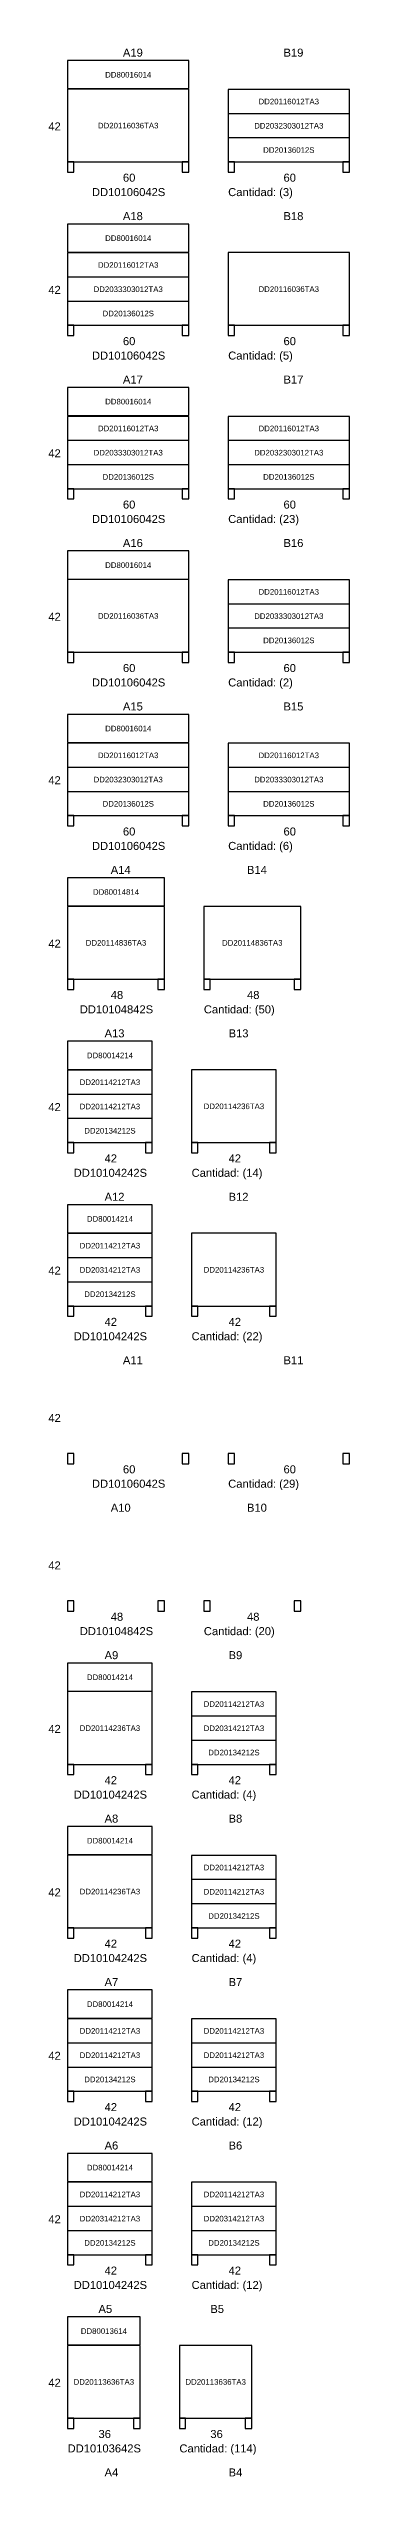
# Model space of a CAD drawing. Header units: millimetres. Extents: x 1390 to 1467.6, y 1790 to 1851.2.
# Drawn here: x 1463.81 to 1467.57, y 1820.81 to 1851.16 of the extents above; entities that cross this region are included whole.
import ezdxf

# ---------------------------------------------------------------- set-up
doc = ezdxf.new("R2010")
doc.units = ezdxf.units.MM
doc.layers.add('DDReportes', color=7, linetype='Continuous')
doc.styles.get("Standard").update_dxf_attribs({"font": 'arial.ttf'})

msp = doc.modelspace()

# ---------------------------------------------------------------- linework, layer by layer
at = {"layer": 'DDReportes'}
for points in [[(1464.049, 1850.655), (1465.563, 1850.655), (1465.563, 1851.006), (1464.049, 1851.006)], [(1464.049, 1849.74), (1465.563, 1849.74), (1465.563, 1850.649), (1464.049, 1850.649)], [(1466.055, 1850.346), (1467.569, 1850.346), (1467.569, 1850.645), (1466.055, 1850.645)], [(1466.055, 1850.043), (1467.569, 1850.043), (1467.569, 1850.342), (1466.055, 1850.342)], [(1466.055, 1849.74), (1467.569, 1849.74), (1467.569, 1850.039), (1466.055, 1850.039)], [(1464.049, 1849.612), (1464.126, 1849.612), (1464.126, 1849.74), (1464.049, 1849.74)], [(1465.481, 1849.612), (1465.563, 1849.612), (1465.563, 1849.74), (1465.481, 1849.74)], [(1466.055, 1849.612), (1466.132, 1849.612), (1466.132, 1849.74), (1466.055, 1849.74)], [(1467.487, 1849.612), (1467.569, 1849.612), (1467.569, 1849.74), (1467.487, 1849.74)], [(1464.049, 1848.612), (1465.563, 1848.612), (1465.563, 1848.963), (1464.049, 1848.963)], [(1464.049, 1848.303), (1465.563, 1848.303), (1465.563, 1848.602), (1464.049, 1848.602)], [(1466.055, 1847.697), (1467.569, 1847.697), (1467.569, 1848.606), (1466.055, 1848.606)], [(1464.049, 1848), (1465.563, 1848), (1465.563, 1848.299), (1464.049, 1848.299)], [(1464.049, 1847.697), (1465.563, 1847.697), (1465.563, 1847.996), (1464.049, 1847.996)], [(1464.049, 1847.569), (1464.126, 1847.569), (1464.126, 1847.697), (1464.049, 1847.697)], [(1465.481, 1847.569), (1465.563, 1847.569), (1465.563, 1847.697), (1465.481, 1847.697)], [(1466.055, 1847.569), (1466.132, 1847.569), (1466.132, 1847.697), (1466.055, 1847.697)], [(1467.487, 1847.569), (1467.569, 1847.569), (1467.569, 1847.697), (1467.487, 1847.697)], [(1464.049, 1846.569), (1465.563, 1846.569), (1465.563, 1846.92), (1464.049, 1846.92)], [(1464.049, 1846.26), (1465.563, 1846.26), (1465.563, 1846.559), (1464.049, 1846.559)], [(1466.055, 1846.26), (1467.569, 1846.26), (1467.569, 1846.559), (1466.055, 1846.559)], [(1464.049, 1845.957), (1465.563, 1845.957), (1465.563, 1846.256), (1464.049, 1846.256)], [(1466.055, 1845.957), (1467.569, 1845.957), (1467.569, 1846.256), (1466.055, 1846.256)], [(1464.049, 1845.654), (1465.563, 1845.654), (1465.563, 1845.953), (1464.049, 1845.953)], [(1466.055, 1845.654), (1467.569, 1845.654), (1467.569, 1845.953), (1466.055, 1845.953)], [(1464.049, 1845.526), (1464.126, 1845.526), (1464.126, 1845.654), (1464.049, 1845.654)], [(1465.481, 1845.526), (1465.563, 1845.526), (1465.563, 1845.654), (1465.481, 1845.654)], [(1466.055, 1845.526), (1466.132, 1845.526), (1466.132, 1845.654), (1466.055, 1845.654)], [(1467.487, 1845.526), (1467.569, 1845.526), (1467.569, 1845.654), (1467.487, 1845.654)], [(1464.049, 1844.526), (1465.563, 1844.526), (1465.563, 1844.877), (1464.049, 1844.877)], [(1464.049, 1843.611), (1465.563, 1843.611), (1465.563, 1844.52), (1464.049, 1844.52)], [(1466.055, 1844.217), (1467.569, 1844.217), (1467.569, 1844.516), (1466.055, 1844.516)], [(1466.055, 1843.914), (1467.569, 1843.914), (1467.569, 1844.213), (1466.055, 1844.213)], [(1466.055, 1843.611), (1467.569, 1843.611), (1467.569, 1843.91), (1466.055, 1843.91)], [(1464.049, 1843.483), (1464.126, 1843.483), (1464.126, 1843.611), (1464.049, 1843.611)], [(1465.481, 1843.483), (1465.563, 1843.483), (1465.563, 1843.611), (1465.481, 1843.611)], [(1466.055, 1843.483), (1466.132, 1843.483), (1466.132, 1843.611), (1466.055, 1843.611)], [(1467.487, 1843.483), (1467.569, 1843.483), (1467.569, 1843.611), (1467.487, 1843.611)], [(1464.049, 1842.483), (1465.563, 1842.483), (1465.563, 1842.834), (1464.049, 1842.834)], [(1464.049, 1842.174), (1465.563, 1842.174), (1465.563, 1842.473), (1464.049, 1842.473)], [(1466.055, 1842.174), (1467.569, 1842.174), (1467.569, 1842.473), (1466.055, 1842.473)], [(1464.049, 1841.871), (1465.563, 1841.871), (1465.563, 1842.17), (1464.049, 1842.17)], [(1466.055, 1841.871), (1467.569, 1841.871), (1467.569, 1842.17), (1466.055, 1842.17)], [(1464.049, 1841.568), (1465.563, 1841.568), (1465.563, 1841.867), (1464.049, 1841.867)], [(1466.055, 1841.568), (1467.569, 1841.568), (1467.569, 1841.867), (1466.055, 1841.867)], [(1464.049, 1841.44), (1464.126, 1841.44), (1464.126, 1841.568), (1464.049, 1841.568)], [(1465.481, 1841.44), (1465.563, 1841.44), (1465.563, 1841.568), (1465.481, 1841.568)], [(1466.055, 1841.44), (1466.132, 1841.44), (1466.132, 1841.568), (1466.055, 1841.568)], [(1467.487, 1841.44), (1467.569, 1841.44), (1467.569, 1841.568), (1467.487, 1841.568)], [(1464.049, 1840.44), (1465.259, 1840.44), (1465.259, 1840.791), (1464.049, 1840.791)], [(1464.049, 1839.525), (1465.259, 1839.525), (1465.259, 1840.434), (1464.049, 1840.434)], [(1465.751, 1839.525), (1466.961, 1839.525), (1466.961, 1840.434), (1465.751, 1840.434)], [(1464.049, 1839.397), (1464.126, 1839.397), (1464.126, 1839.525), (1464.049, 1839.525)], [(1465.177, 1839.397), (1465.259, 1839.397), (1465.259, 1839.525), (1465.177, 1839.525)], [(1465.751, 1839.397), (1465.828, 1839.397), (1465.828, 1839.525), (1465.751, 1839.525)], [(1466.879, 1839.397), (1466.961, 1839.397), (1466.961, 1839.525), (1466.879, 1839.525)], [(1464.049, 1838.397), (1465.106, 1838.397), (1465.106, 1838.748), (1464.049, 1838.748)], [(1465.598, 1837.482), (1466.655, 1837.482), (1466.655, 1838.391), (1465.598, 1838.391)], [(1464.049, 1838.088), (1465.106, 1838.088), (1465.106, 1838.387), (1464.049, 1838.387)], [(1464.049, 1837.785), (1465.106, 1837.785), (1465.106, 1838.084), (1464.049, 1838.084)], [(1464.049, 1837.482), (1465.106, 1837.482), (1465.106, 1837.781), (1464.049, 1837.781)], [(1464.049, 1837.354), (1464.126, 1837.354), (1464.126, 1837.482), (1464.049, 1837.482)], [(1465.024, 1837.354), (1465.106, 1837.354), (1465.106, 1837.482), (1465.024, 1837.482)], [(1465.598, 1837.354), (1465.675, 1837.354), (1465.675, 1837.482), (1465.598, 1837.482)], [(1466.573, 1837.354), (1466.655, 1837.354), (1466.655, 1837.482), (1466.573, 1837.482)], [(1464.049, 1836.354), (1465.106, 1836.354), (1465.106, 1836.705), (1464.049, 1836.705)], [(1464.049, 1836.045), (1465.106, 1836.045), (1465.106, 1836.344), (1464.049, 1836.344)], [(1465.598, 1835.439), (1466.655, 1835.439), (1466.655, 1836.348), (1465.598, 1836.348)], [(1464.049, 1835.742), (1465.106, 1835.742), (1465.106, 1836.041), (1464.049, 1836.041)], [(1464.049, 1835.439), (1465.106, 1835.439), (1465.106, 1835.738), (1464.049, 1835.738)], [(1464.049, 1835.311), (1464.126, 1835.311), (1464.126, 1835.439), (1464.049, 1835.439)], [(1465.024, 1835.311), (1465.106, 1835.311), (1465.106, 1835.439), (1465.024, 1835.439)], [(1465.598, 1835.311), (1465.675, 1835.311), (1465.675, 1835.439), (1465.598, 1835.439)], [(1466.573, 1835.311), (1466.655, 1835.311), (1466.655, 1835.439), (1466.573, 1835.439)], [(1464.049, 1833.468), (1464.126, 1833.468), (1464.126, 1833.596), (1464.049, 1833.596)], [(1465.481, 1833.468), (1465.563, 1833.468), (1465.563, 1833.596), (1465.481, 1833.596)], [(1466.055, 1833.468), (1466.132, 1833.468), (1466.132, 1833.596), (1466.055, 1833.596)], [(1467.487, 1833.468), (1467.569, 1833.468), (1467.569, 1833.596), (1467.487, 1833.596)], [(1464.049, 1831.625), (1464.126, 1831.625), (1464.126, 1831.753), (1464.049, 1831.753)], [(1465.177, 1831.625), (1465.259, 1831.625), (1465.259, 1831.753), (1465.177, 1831.753)], [(1465.751, 1831.625), (1465.828, 1831.625), (1465.828, 1831.753), (1465.751, 1831.753)], [(1466.879, 1831.625), (1466.961, 1831.625), (1466.961, 1831.753), (1466.879, 1831.753)], [(1464.049, 1830.625), (1465.106, 1830.625), (1465.106, 1830.976), (1464.049, 1830.976)], [(1464.049, 1829.71), (1465.106, 1829.71), (1465.106, 1830.619), (1464.049, 1830.619)], [(1465.598, 1830.316), (1466.655, 1830.316), (1466.655, 1830.615), (1465.598, 1830.615)], [(1465.598, 1830.013), (1466.655, 1830.013), (1466.655, 1830.312), (1465.598, 1830.312)], [(1465.598, 1829.71), (1466.655, 1829.71), (1466.655, 1830.009), (1465.598, 1830.009)], [(1464.049, 1829.582), (1464.126, 1829.582), (1464.126, 1829.71), (1464.049, 1829.71)], [(1465.024, 1829.582), (1465.106, 1829.582), (1465.106, 1829.71), (1465.024, 1829.71)], [(1465.598, 1829.582), (1465.675, 1829.582), (1465.675, 1829.71), (1465.598, 1829.71)], [(1466.573, 1829.582), (1466.655, 1829.582), (1466.655, 1829.71), (1466.573, 1829.71)], [(1464.049, 1828.582), (1465.106, 1828.582), (1465.106, 1828.933), (1464.049, 1828.933)], [(1464.049, 1827.667), (1465.106, 1827.667), (1465.106, 1828.576), (1464.049, 1828.576)], [(1465.598, 1828.273), (1466.655, 1828.273), (1466.655, 1828.572), (1465.598, 1828.572)], [(1465.598, 1827.97), (1466.655, 1827.97), (1466.655, 1828.269), (1465.598, 1828.269)], [(1465.598, 1827.667), (1466.655, 1827.667), (1466.655, 1827.966), (1465.598, 1827.966)], [(1464.049, 1827.539), (1464.126, 1827.539), (1464.126, 1827.667), (1464.049, 1827.667)], [(1465.024, 1827.539), (1465.106, 1827.539), (1465.106, 1827.667), (1465.024, 1827.667)], [(1465.598, 1827.539), (1465.675, 1827.539), (1465.675, 1827.667), (1465.598, 1827.667)], [(1466.573, 1827.539), (1466.655, 1827.539), (1466.655, 1827.667), (1466.573, 1827.667)], [(1464.049, 1826.539), (1465.106, 1826.539), (1465.106, 1826.89), (1464.049, 1826.89)], [(1464.049, 1826.23), (1465.106, 1826.23), (1465.106, 1826.529), (1464.049, 1826.529)], [(1465.598, 1826.23), (1466.655, 1826.23), (1466.655, 1826.529), (1465.598, 1826.529)], [(1464.049, 1825.927), (1465.106, 1825.927), (1465.106, 1826.226), (1464.049, 1826.226)], [(1465.598, 1825.927), (1466.655, 1825.927), (1466.655, 1826.226), (1465.598, 1826.226)], [(1464.049, 1825.624), (1465.106, 1825.624), (1465.106, 1825.923), (1464.049, 1825.923)], [(1465.598, 1825.624), (1466.655, 1825.624), (1466.655, 1825.923), (1465.598, 1825.923)], [(1464.049, 1825.496), (1464.126, 1825.496), (1464.126, 1825.624), (1464.049, 1825.624)], [(1465.024, 1825.496), (1465.106, 1825.496), (1465.106, 1825.624), (1465.024, 1825.624)], [(1465.598, 1825.496), (1465.675, 1825.496), (1465.675, 1825.624), (1465.598, 1825.624)], [(1466.573, 1825.496), (1466.655, 1825.496), (1466.655, 1825.624), (1466.573, 1825.624)], [(1464.049, 1824.496), (1465.106, 1824.496), (1465.106, 1824.847), (1464.049, 1824.847)], [(1464.049, 1824.187), (1465.106, 1824.187), (1465.106, 1824.486), (1464.049, 1824.486)], [(1465.598, 1824.187), (1466.655, 1824.187), (1466.655, 1824.486), (1465.598, 1824.486)], [(1464.049, 1823.884), (1465.106, 1823.884), (1465.106, 1824.183), (1464.049, 1824.183)], [(1465.598, 1823.884), (1466.655, 1823.884), (1466.655, 1824.183), (1465.598, 1824.183)], [(1464.049, 1823.581), (1465.106, 1823.581), (1465.106, 1823.88), (1464.049, 1823.88)], [(1465.598, 1823.581), (1466.655, 1823.581), (1466.655, 1823.88), (1465.598, 1823.88)], [(1464.049, 1823.453), (1464.126, 1823.453), (1464.126, 1823.581), (1464.049, 1823.581)], [(1465.024, 1823.453), (1465.106, 1823.453), (1465.106, 1823.581), (1465.024, 1823.581)], [(1465.598, 1823.453), (1465.675, 1823.453), (1465.675, 1823.581), (1465.598, 1823.581)], [(1466.573, 1823.453), (1466.655, 1823.453), (1466.655, 1823.581), (1466.573, 1823.581)], [(1464.049, 1822.453), (1464.954, 1822.453), (1464.954, 1822.804), (1464.049, 1822.804)], [(1464.049, 1821.538), (1464.954, 1821.538), (1464.954, 1822.447), (1464.049, 1822.447)], [(1465.446, 1821.538), (1466.351, 1821.538), (1466.351, 1822.447), (1465.446, 1822.447)], [(1464.049, 1821.41), (1464.126, 1821.41), (1464.126, 1821.538), (1464.049, 1821.538)], [(1464.872, 1821.41), (1464.954, 1821.41), (1464.954, 1821.538), (1464.872, 1821.538)], [(1465.446, 1821.41), (1465.523, 1821.41), (1465.523, 1821.538), (1465.446, 1821.538)], [(1466.269, 1821.41), (1466.351, 1821.41), (1466.351, 1821.538), (1466.269, 1821.538)]]:
    msp.add_lwpolyline(points, close=True, dxfattribs=at)

# ---------------------------------------------------------------- texts
for s, height, p in [('A19', 0.1, (1464.74, 1851.055)), ('B19', 0.1, (1466.746, 1851.055)), ('DD80016014', 0.07, (1464.518, 1850.794)), ('DD20116012TA3', 0.07, (1466.434, 1850.459)), ('42', 0.1, (1463.808, 1850.133)), ('DD20116036TA3', 0.07, (1464.428, 1850.158)), ('DD2032303012TA3', 0.07, (1466.38, 1850.156)), ('DD20136012S', 0.07, (1466.492, 1849.853)), ('DD10106042S', 0.1, (1464.353, 1849.312)), ('60', 0.1, (1464.74, 1849.492)), ('Cantidad: (3)', 0.1, (1466.055, 1849.312)), ('60', 0.1, (1466.746, 1849.492)), ('A18', 0.1, (1464.74, 1849.012)), ('B18', 0.1, (1466.746, 1849.012)), ('DD80016014', 0.07, (1464.518, 1848.751)), ('DD20116012TA3', 0.07, (1464.428, 1848.416)), ('42', 0.1, (1463.808, 1848.09)), ('DD2033303012TA3', 0.07, (1464.374, 1848.113)), ('DD20116036TA3', 0.07, (1466.434, 1848.115)), ('DD20136012S', 0.07, (1464.486, 1847.81)), ('60', 0.1, (1464.74, 1847.449)), ('60', 0.1, (1466.746, 1847.449)), ('DD10106042S', 0.1, (1464.353, 1847.269)), ('Cantidad: (5)', 0.1, (1466.055, 1847.269)), ('A17', 0.1, (1464.74, 1846.969)), ('B17', 0.1, (1466.746, 1846.969)), ('DD80016014', 0.07, (1464.518, 1846.708)), ('DD20116012TA3', 0.07, (1464.428, 1846.373)), ('DD20116012TA3', 0.07, (1466.434, 1846.373)), ('42', 0.1, (1463.808, 1846.047)), ('DD2033303012TA3', 0.07, (1464.374, 1846.07)), ('DD2032303012TA3', 0.07, (1466.38, 1846.07)), ('DD20136012S', 0.07, (1464.486, 1845.767)), ('DD20136012S', 0.07, (1466.492, 1845.767)), ('60', 0.1, (1464.74, 1845.406)), ('60', 0.1, (1466.746, 1845.406)), ('DD10106042S', 0.1, (1464.353, 1845.226)), ('Cantidad: (23)', 0.1, (1466.055, 1845.226)), ('A16', 0.1, (1464.74, 1844.926)), ('B16', 0.1, (1466.746, 1844.926)), ('DD80016014', 0.07, (1464.518, 1844.665)), ('DD20116012TA3', 0.07, (1466.434, 1844.33)), ('42', 0.1, (1463.808, 1844.004)), ('DD20116036TA3', 0.07, (1464.428, 1844.029)), ('DD2033303012TA3', 0.07, (1466.38, 1844.027)), ('DD20136012S', 0.07, (1466.492, 1843.724)), ('DD10106042S', 0.1, (1464.353, 1843.183)), ('60', 0.1, (1464.74, 1843.363)), ('Cantidad: (2)', 0.1, (1466.055, 1843.183)), ('60', 0.1, (1466.746, 1843.363)), ('A15', 0.1, (1464.74, 1842.883)), ('B15', 0.1, (1466.746, 1842.883)), ('DD80016014', 0.07, (1464.518, 1842.622)), ('DD20116012TA3', 0.07, (1464.428, 1842.287)), ('DD20116012TA3', 0.07, (1466.434, 1842.287)), ('42', 0.1, (1463.808, 1841.961)), ('DD2032303012TA3', 0.07, (1464.374, 1841.984)), ('DD2033303012TA3', 0.07, (1466.38, 1841.984)), ('DD20136012S', 0.07, (1464.486, 1841.681)), ('DD20136012S', 0.07, (1466.492, 1841.681)), ('DD10106042S', 0.1, (1464.353, 1841.14)), ('60', 0.1, (1464.74, 1841.32)), ('Cantidad: (6)', 0.1, (1466.055, 1841.14)), ('60', 0.1, (1466.746, 1841.32)), ('A14', 0.1, (1464.588, 1840.84)), ('B14', 0.1, (1466.29, 1840.84)), ('DD80014814', 0.07, (1464.366, 1840.579)), ('42', 0.1, (1463.808, 1839.918)), ('DD20114836TA3', 0.07, (1464.276, 1839.943)), ('DD20114836TA3', 0.07, (1465.978, 1839.943)), ('48', 0.1, (1464.588, 1839.277)), ('48', 0.1, (1466.29, 1839.277)), ('DD10104842S', 0.1, (1464.201, 1839.097)), ('Cantidad: (50)', 0.1, (1465.751, 1839.097)), ('A13', 0.1, (1464.511, 1838.797)), ('B13', 0.1, (1466.06, 1838.797)), ('DD80014214', 0.07, (1464.29, 1838.536)), ('DD20114212TA3', 0.07, (1464.2, 1838.201)), ('42', 0.1, (1463.808, 1837.875)), ('DD20114212TA3', 0.07, (1464.2, 1837.898)), ('DD20114236TA3', 0.07, (1465.749, 1837.9)), ('DD20134212S', 0.07, (1464.257, 1837.595)), ('42', 0.1, (1464.511, 1837.234)), ('42', 0.1, (1466.06, 1837.234)), ('DD10104242S', 0.1, (1464.125, 1837.054)), ('Cantidad: (14)', 0.1, (1465.598, 1837.054)), ('A12', 0.1, (1464.511, 1836.754)), ('B12', 0.1, (1466.06, 1836.754)), ('DD80014214', 0.07, (1464.29, 1836.493)), ('DD20114212TA3', 0.07, (1464.2, 1836.158)), ('42', 0.1, (1463.808, 1835.832)), ('DD20314212TA3', 0.07, (1464.2, 1835.855)), ('DD20114236TA3', 0.07, (1465.749, 1835.857)), ('DD20134212S', 0.07, (1464.257, 1835.552)), ('DD10104242S', 0.1, (1464.125, 1835.011)), ('42', 0.1, (1464.511, 1835.191)), ('Cantidad: (22)', 0.1, (1465.598, 1835.011)), ('42', 0.1, (1466.06, 1835.191)), ('A11', 0.1, (1464.74, 1834.711)), ('B11', 0.1, (1466.746, 1834.711)), ('42', 0.1, (1463.808, 1833.989)), ('DD10106042S', 0.1, (1464.353, 1833.168)), ('60', 0.1, (1464.74, 1833.348)), ('Cantidad: (29)', 0.1, (1466.055, 1833.168)), ('60', 0.1, (1466.746, 1833.348)), ('A10', 0.1, (1464.588, 1832.868)), ('B10', 0.1, (1466.29, 1832.868)), ('42', 0.1, (1463.808, 1832.146)), ('DD10104842S', 0.1, (1464.201, 1831.325)), ('48', 0.1, (1464.588, 1831.505)), ('Cantidad: (20)', 0.1, (1465.751, 1831.325)), ('48', 0.1, (1466.29, 1831.505)), ('A9', 0.1, (1464.511, 1831.025)), ('B9', 0.1, (1466.06, 1831.025)), ('DD80014214', 0.07, (1464.29, 1830.764)), ('DD20114212TA3', 0.07, (1465.749, 1830.429)), ('42', 0.1, (1463.808, 1830.103)), ('DD20114236TA3', 0.07, (1464.2, 1830.128)), ('DD20314212TA3', 0.07, (1465.749, 1830.126)), ('DD20134212S', 0.07, (1465.806, 1829.823)), ('DD10104242S', 0.1, (1464.125, 1829.282)), ('42', 0.1, (1464.511, 1829.462)), ('Cantidad: (4)', 0.1, (1465.598, 1829.282)), ('42', 0.1, (1466.06, 1829.462)), ('A8', 0.1, (1464.511, 1828.982)), ('B8', 0.1, (1466.06, 1828.982)), ('DD80014214', 0.07, (1464.29, 1828.721)), ('DD20114212TA3', 0.07, (1465.749, 1828.386)), ('42', 0.1, (1463.808, 1828.06)), ('DD20114236TA3', 0.07, (1464.2, 1828.085)), ('DD20114212TA3', 0.07, (1465.749, 1828.083)), ('DD20134212S', 0.07, (1465.806, 1827.78)), ('42', 0.1, (1464.511, 1827.419)), ('42', 0.1, (1466.06, 1827.419)), ('DD10104242S', 0.1, (1464.125, 1827.239)), ('Cantidad: (4)', 0.1, (1465.598, 1827.239)), ('A7', 0.1, (1464.511, 1826.939)), ('B7', 0.1, (1466.06, 1826.939)), ('DD80014214', 0.07, (1464.29, 1826.678)), ('DD20114212TA3', 0.07, (1464.2, 1826.343)), ('DD20114212TA3', 0.07, (1465.749, 1826.343)), ('42', 0.1, (1463.808, 1826.017)), ('DD20114212TA3', 0.07, (1464.2, 1826.04)), ('DD20114212TA3', 0.07, (1465.749, 1826.04)), ('DD20134212S', 0.07, (1464.257, 1825.737)), ('DD20134212S', 0.07, (1465.806, 1825.737)), ('42', 0.1, (1464.511, 1825.376)), ('42', 0.1, (1466.06, 1825.376)), ('DD10104242S', 0.1, (1464.125, 1825.196)), ('Cantidad: (12)', 0.1, (1465.598, 1825.196)), ('A6', 0.1, (1464.511, 1824.896)), ('B6', 0.1, (1466.06, 1824.896)), ('DD80014214', 0.07, (1464.29, 1824.635)), ('DD20114212TA3', 0.07, (1464.2, 1824.3)), ('DD20114212TA3', 0.07, (1465.749, 1824.3)), ('42', 0.1, (1463.808, 1823.974)), ('DD20314212TA3', 0.07, (1464.2, 1823.997)), ('DD20314212TA3', 0.07, (1465.749, 1823.997)), ('DD20134212S', 0.07, (1464.257, 1823.694)), ('DD20134212S', 0.07, (1465.806, 1823.694)), ('DD10104242S', 0.1, (1464.125, 1823.153)), ('42', 0.1, (1464.511, 1823.333)), ('Cantidad: (12)', 0.1, (1465.598, 1823.153)), ('42', 0.1, (1466.06, 1823.333)), ('A5', 0.1, (1464.435, 1822.853)), ('B5', 0.1, (1465.832, 1822.853)), ('DD80013614', 0.07, (1464.214, 1822.592)), ('42', 0.1, (1463.808, 1821.931)), ('DD20113636TA3', 0.07, (1464.124, 1821.956)), ('DD20113636TA3', 0.07, (1465.521, 1821.956)), ('DD10103642S', 0.1, (1464.049, 1821.11)), ('36', 0.1, (1464.435, 1821.29)), ('Cantidad: (114)', 0.1, (1465.446, 1821.11)), ('36', 0.1, (1465.832, 1821.29)), ('A4', 0.1, (1464.511, 1820.81)), ('B4', 0.1, (1466.06, 1820.81))]:
    msp.add_text(s, height=height, dxfattribs=at).set_placement(p)

doc.saveas('drawing.dxf')
